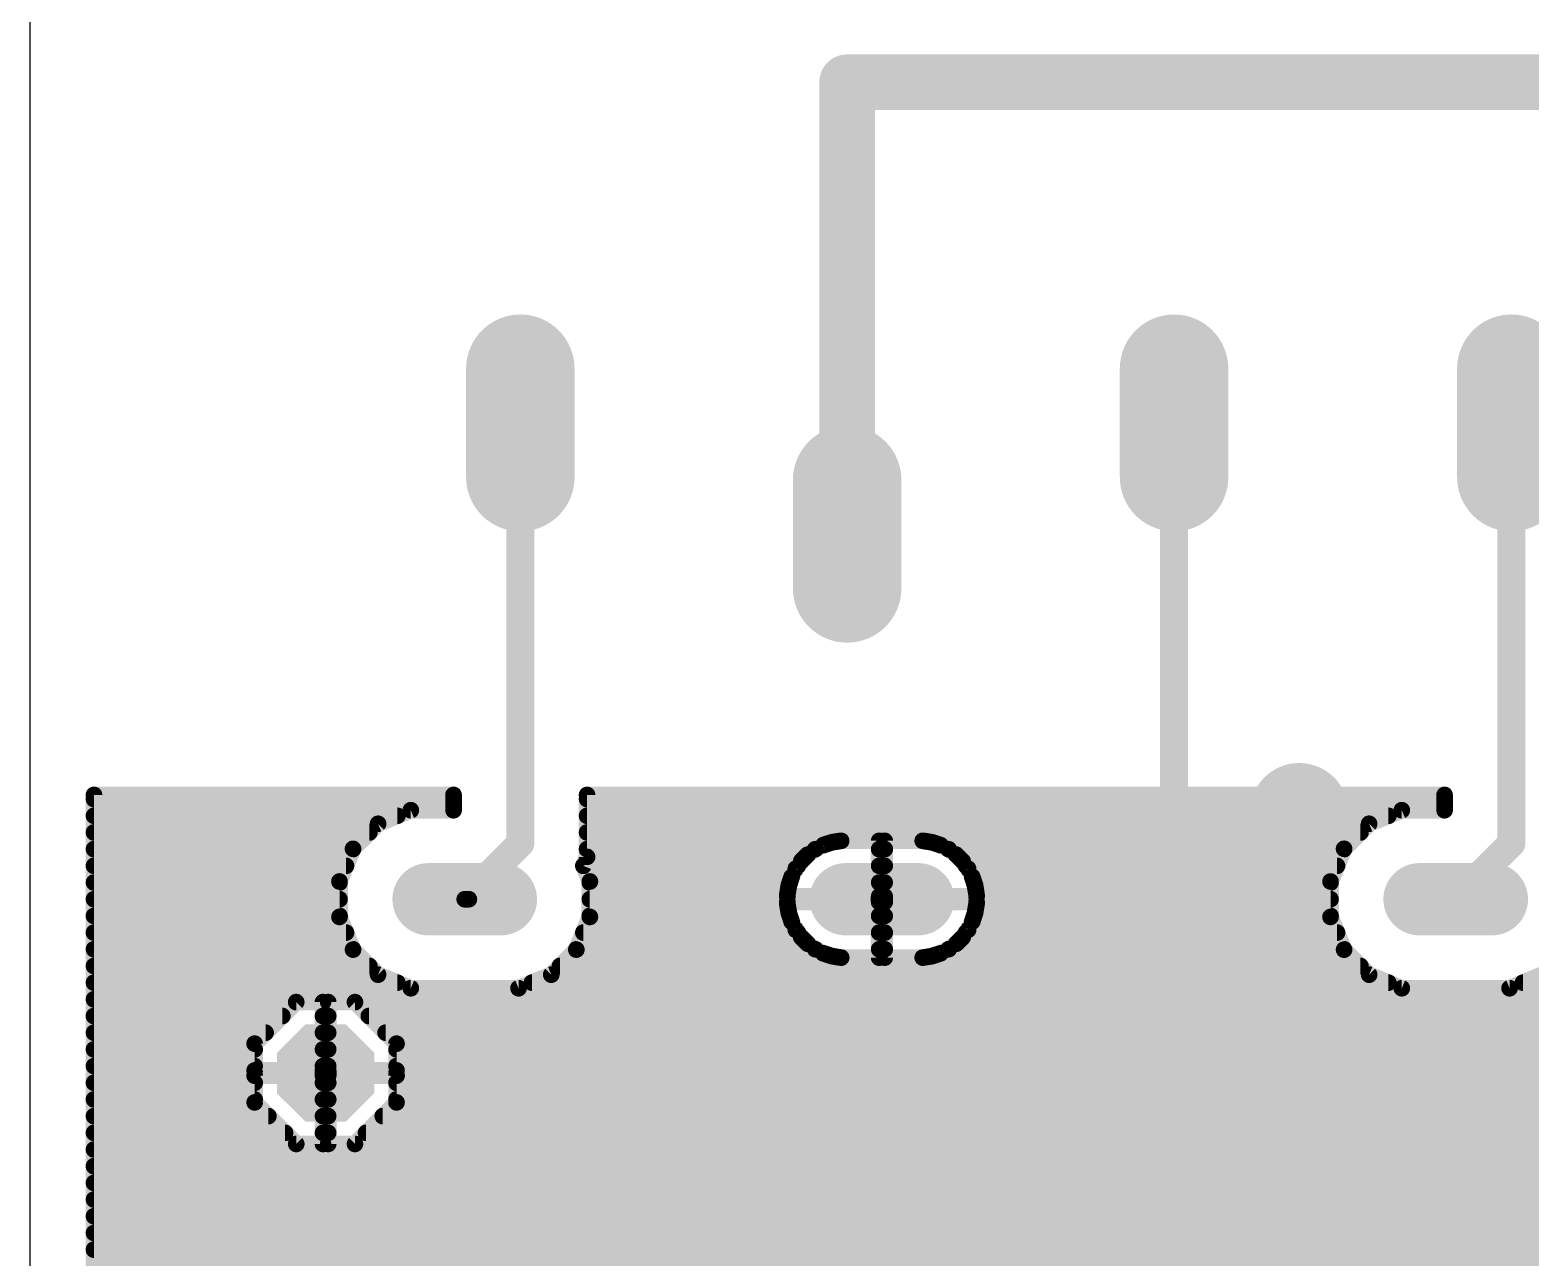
# Model space of a CAD drawing. Header units: millimetres. Extents: x 0 to 653, y 0 to 287.
# Drawn here: x 0 to 27.41, y 145.1 to 167.53 of the extents above; entities that cross this region are included whole.
import ezdxf

# ---------------------------------------------------------------- set-up
doc = ezdxf.new("R2010")
doc.units = ezdxf.units.MM
for name, color, linetype in [('16', 7, 'Continuous'), ('17', 7, 'Continuous'), ('18', 7, 'Continuous'), ('20', 7, 'Continuous')]:
    doc.layers.add(name, color=color, linetype=linetype)

# ---------------------------------------------------------------- blocks, each defined once
blk = doc.blocks.new('LONGP100')
at = {"const_width": 1}
blk.add_lwpolyline([(-0.5, 0), (0.5, 0)], dxfattribs=at)
at = {"const_width": 0.5}
for points in [[(-0.5, 0.25, 1), (-0.5, -0.25)], [(0.5, -0.25, 1), (0.5, 0.25)]]:
    blk.add_lwpolyline(points, format="xyb", dxfattribs=at)
blk = doc.blocks.new('OCTAGONP')
at = {"const_width": 0.5}
blk.add_lwpolyline([(-0.25, -0.1036), (-0.25, 0.1036), (-0.1036, 0.25), (0.1036, 0.25), (0.25, 0.1036), (0.25, -0.1036), (0.1036, -0.25), (-0.1036, -0.25), (-0.25, -0.1036), (-0.25, 0.1036)], dxfattribs=at)
blk = doc.blocks.new('ROUNDV')
at = {"const_width": 0.5}
blk.add_lwpolyline([(0, -0.25, 1), (0, 0.25, 1), (0, -0.25)], format="xyb", dxfattribs=at)

msp = doc.modelspace()

# ---------------------------------------------------------------- linework, layer by layer
at = {"layer": '16'}
for points, const_width in [([(14.922, 158.318), (14.922, 166.573)], 1.016), ([(14.922, 166.573), (33.02, 166.573)], 1.016), ([(8.954, 160.35), (8.954, 152.666)], 0.508), ([(20.892, 160.35), (20.892, 152.92)], 0.508), ([(27.051, 160.35), (27.051, 152.666)], 0.508), ([(7.734, 153.555), (1.168, 153.555)], 0.305), ([(1.168, 153.555), (1.168, 99.415)], 0.305), ([(1.168, 153.479), (7.734, 153.479)], 0.305), ([(7.734, 153.276), (7.734, 153.555)], 0.305), ([(25.832, 153.555), (10.173, 153.555)], 0.305), ([(10.173, 153.555), (10.173, 152.424)], 0.305), ([(10.173, 153.479), (25.832, 153.479)], 0.305), ([(25.832, 153.276), (25.832, 153.555)], 0.305), ([(1.168, 153.174), (6.708, 153.174)], 0.305), ([(6.356, 153.028), (6.954, 153.276)], 0.305), ([(6.954, 153.276), (7.734, 153.276)], 0.305), ([(10.173, 153.174), (24.806, 153.174)], 0.305), ([(24.454, 153.028), (25.051, 153.276)], 0.305), ([(25.051, 153.276), (25.832, 153.276)], 0.305), ([(1.168, 152.869), (6.197, 152.869)], 0.305), ([(5.899, 152.571), (6.356, 153.028)], 0.305), ([(10.173, 152.869), (24.295, 152.869)], 0.305), ([(23.997, 152.571), (24.454, 153.028)], 0.305), ([(1.168, 152.565), (5.896, 152.565)], 0.305), ([(5.652, 151.974), (5.899, 152.571)], 0.305), ([(8.954, 152.666), (7.938, 151.65)], 0.508), ([(10.173, 152.565), (14.342, 152.565)], 0.305), ([(14.202, 152.464), (14.338, 152.563)], 0.305), ([(14.338, 152.563), (14.488, 152.639)], 0.305), ([(14.488, 152.639), (14.647, 152.691)], 0.305), ([(14.647, 152.691), (14.813, 152.717)], 0.305), ([(14.813, 152.717), (15.507, 152.717)], 0.305), ([(15.507, 152.717), (15.507, 151.701)], 0.305), ([(15.507, 152.565), (15.608, 152.565)], 0.305), ([(15.608, 151.701), (15.608, 152.717)], 0.305), ([(15.608, 152.717), (16.302, 152.717)], 0.305), ([(16.302, 152.717), (16.468, 152.691)], 0.305), ([(16.468, 152.691), (16.627, 152.639)], 0.305), ([(16.627, 152.639), (16.777, 152.563)], 0.305), ([(16.773, 152.565), (23.994, 152.565)], 0.305), ([(16.777, 152.563), (16.913, 152.464)], 0.305), ([(23.749, 151.974), (23.997, 152.571)], 0.305), ([(27.051, 152.666), (26.035, 151.65)], 0.508), ([(1.168, 152.26), (5.77, 152.26)], 0.305), ([(10.173, 152.424), (10.105, 152.26)], 0.305), ([(10.105, 152.26), (10.223, 151.974)], 0.305), ([(10.105, 152.26), (14.021, 152.26)], 0.305), ([(13.985, 152.209), (14.083, 152.345)], 0.305), ([(14.083, 152.345), (14.202, 152.464)], 0.305), ([(15.507, 152.26), (15.608, 152.26)], 0.305), ([(16.913, 152.464), (17.032, 152.345)], 0.305), ([(17.032, 152.345), (17.13, 152.209)], 0.305), ([(17.094, 152.26), (23.868, 152.26)], 0.305), ([(5.652, 151.327), (5.652, 151.974)], 0.305), ([(10.223, 151.974), (10.223, 151.327)], 0.305), ([(13.857, 151.9), (13.909, 152.06)], 0.305), ([(13.909, 152.06), (13.985, 152.209)], 0.305), ([(17.13, 152.209), (17.206, 152.06)], 0.305), ([(17.206, 152.06), (17.258, 151.9)], 0.305), ([(23.749, 151.327), (23.749, 151.974)], 0.305), ([(1.168, 151.955), (5.652, 151.955)], 0.305), ([(10.223, 151.955), (13.874, 151.955)], 0.305), ([(13.83, 151.734), (13.857, 151.9)], 0.305), ([(13.83, 151.701), (13.83, 151.734)], 0.305), ([(15.507, 151.701), (13.83, 151.701)], 0.305), ([(15.507, 151.955), (15.608, 151.955)], 0.305), ([(15.507, 151.599), (15.507, 151.701)], 0.305), ([(15.507, 151.701), (15.608, 151.701)], 0.305), ([(17.285, 151.701), (15.608, 151.701)], 0.305), ([(15.608, 151.701), (15.608, 151.599)], 0.305), ([(17.241, 151.955), (23.749, 151.955)], 0.305), ([(17.258, 151.9), (17.285, 151.734)], 0.305), ([(17.285, 151.734), (17.285, 151.701)], 0.305), ([(1.168, 151.65), (5.652, 151.65)], 0.305), ([(7.938, 151.65), (8.014, 151.65)], 0.305), ([(10.223, 151.65), (15.507, 151.65)], 0.305), ([(13.83, 151.566), (13.83, 151.599)], 0.305), ([(13.83, 151.599), (15.507, 151.599)], 0.305), ([(13.857, 151.4), (13.83, 151.566)], 0.305), ([(15.608, 151.599), (15.507, 151.599)], 0.305), ([(15.507, 151.599), (15.507, 150.583)], 0.305), ([(15.608, 151.65), (23.749, 151.65)], 0.305), ([(15.608, 151.599), (17.285, 151.599)], 0.305), ([(15.608, 150.583), (15.608, 151.599)], 0.305), ([(17.285, 151.566), (17.258, 151.4)], 0.305), ([(17.285, 151.599), (17.285, 151.566)], 0.305), ([(1.168, 151.345), (5.652, 151.345)], 0.305), ([(5.899, 150.729), (5.652, 151.327)], 0.305), ([(10.223, 151.327), (9.976, 150.729)], 0.305), ([(10.223, 151.345), (13.874, 151.345)], 0.305), ([(13.909, 151.241), (13.857, 151.4)], 0.305), ([(13.985, 151.091), (13.909, 151.241)], 0.305), ([(15.507, 151.345), (15.608, 151.345)], 0.305), ([(17.206, 151.241), (17.13, 151.091)], 0.305), ([(17.258, 151.4), (17.206, 151.241)], 0.305), ([(17.241, 151.345), (23.749, 151.345)], 0.305), ([(23.997, 150.729), (23.749, 151.327)], 0.305), ([(1.168, 151.041), (5.77, 151.041)], 0.305), ([(10.105, 151.041), (14.021, 151.041)], 0.305), ([(14.083, 150.955), (13.985, 151.091)], 0.305), ([(14.202, 150.836), (14.083, 150.955)], 0.305), ([(15.507, 151.041), (15.608, 151.041)], 0.305), ([(17.032, 150.955), (16.913, 150.836)], 0.305), ([(17.13, 151.091), (17.032, 150.955)], 0.305), ([(17.094, 151.041), (23.868, 151.041)], 0.305), ([(1.168, 150.736), (5.896, 150.736)], 0.305), ([(6.356, 150.272), (5.899, 150.729)], 0.305), ([(9.976, 150.729), (9.519, 150.272)], 0.305), ([(9.979, 150.736), (14.342, 150.736)], 0.305), ([(14.338, 150.738), (14.202, 150.836)], 0.305), ([(14.488, 150.662), (14.338, 150.738)], 0.305), ([(14.647, 150.61), (14.488, 150.662)], 0.305), ([(14.813, 150.583), (14.647, 150.61)], 0.305), ([(15.507, 150.736), (15.608, 150.736)], 0.305), ([(16.468, 150.61), (16.302, 150.583)], 0.305), ([(16.627, 150.662), (16.468, 150.61)], 0.305), ([(16.777, 150.738), (16.627, 150.662)], 0.305), ([(16.773, 150.736), (23.994, 150.736)], 0.305), ([(16.913, 150.836), (16.777, 150.738)], 0.305), ([(24.454, 150.272), (23.997, 150.729)], 0.305), ([(1.168, 150.431), (6.197, 150.431)], 0.305), ([(9.678, 150.431), (24.295, 150.431)], 0.305), ([(15.507, 150.583), (14.813, 150.583)], 0.305), ([(16.302, 150.583), (15.608, 150.583)], 0.305), ([(1.168, 150.126), (6.708, 150.126)], 0.305), ([(6.954, 150.025), (6.356, 150.272)], 0.305), ([(9.519, 150.272), (8.921, 150.025)], 0.305), ([(9.166, 150.126), (24.806, 150.126)], 0.305), ([(25.051, 150.025), (24.454, 150.272)], 0.305), ([(27.616, 150.272), (27.019, 150.025)], 0.305), ([(27.264, 150.126), (42.904, 150.126)], 0.305), ([(1.168, 149.821), (167.958, 149.821)], 0.305), ([(8.921, 150.025), (6.954, 150.025)], 0.305), ([(27.019, 150.025), (25.051, 150.025)], 0.305), ([(1.168, 149.517), (4.607, 149.517)], 0.305), ([(4.102, 149.012), (4.861, 149.771)], 0.305), ([(4.861, 149.771), (5.35, 149.771)], 0.305), ([(5.35, 149.771), (5.35, 148.523)], 0.305), ([(5.35, 149.517), (5.445, 149.517)], 0.305), ([(5.445, 148.523), (5.445, 149.771)], 0.305), ([(5.445, 149.771), (5.934, 149.771)], 0.305), ([(5.934, 149.771), (6.693, 149.012)], 0.305), ([(6.188, 149.517), (167.958, 149.517)], 0.305), ([(1.168, 149.212), (4.302, 149.212)], 0.305), ([(4.102, 148.523), (4.102, 149.012)], 0.305), ([(5.35, 149.212), (5.445, 149.212)], 0.305), ([(6.493, 149.212), (167.958, 149.212)], 0.305), ([(6.693, 149.012), (6.693, 148.523)], 0.305), ([(1.168, 148.907), (4.102, 148.907)], 0.305), ([(5.35, 148.907), (5.445, 148.907)], 0.305), ([(6.693, 148.907), (167.958, 148.907)], 0.305), ([(1.168, 148.602), (4.102, 148.602)], 0.305), ([(5.35, 148.523), (4.102, 148.523)], 0.305), ([(4.102, 147.939), (4.102, 148.428)], 0.305), ([(4.102, 148.428), (5.35, 148.428)], 0.305), ([(5.35, 148.602), (5.445, 148.602)], 0.305), ([(5.35, 148.523), (5.445, 148.523)], 0.305), ([(5.35, 148.428), (5.35, 148.523)], 0.305), ([(5.445, 148.428), (5.35, 148.428)], 0.305), ([(5.35, 148.428), (5.35, 147.18)], 0.305), ([(6.693, 148.523), (5.445, 148.523)], 0.305), ([(5.445, 148.523), (5.445, 148.428)], 0.305), ([(5.445, 148.428), (6.693, 148.428)], 0.305), ([(5.445, 147.18), (5.445, 148.428)], 0.305), ([(6.693, 148.602), (167.958, 148.602)], 0.305), ([(6.693, 148.428), (6.693, 147.939)], 0.305), ([(1.168, 148.297), (4.102, 148.297)], 0.305), ([(5.35, 148.297), (5.445, 148.297)], 0.305), ([(6.693, 148.297), (167.958, 148.297)], 0.305), ([(1.168, 147.993), (4.102, 147.993)], 0.305), ([(4.861, 147.18), (4.102, 147.939)], 0.305), ([(5.35, 147.993), (5.445, 147.993)], 0.305), ([(6.693, 147.939), (5.934, 147.18)], 0.305), ([(6.693, 147.993), (167.958, 147.993)], 0.305), ([(1.168, 147.688), (4.353, 147.688)], 0.305), ([(5.35, 147.688), (5.445, 147.688)], 0.305), ([(6.442, 147.688), (167.958, 147.688)], 0.305), ([(1.168, 147.383), (4.658, 147.383)], 0.305), ([(5.35, 147.383), (5.445, 147.383)], 0.305), ([(6.137, 147.383), (167.958, 147.383)], 0.305), ([(1.168, 147.078), (167.958, 147.078)], 0.305), ([(5.35, 147.18), (4.861, 147.18)], 0.305), ([(5.934, 147.18), (5.445, 147.18)], 0.305), ([(1.168, 146.773), (167.958, 146.773)], 0.305), ([(1.168, 146.469), (167.958, 146.469)], 0.305), ([(1.168, 146.164), (167.958, 146.164)], 0.305), ([(1.168, 145.859), (167.958, 145.859)], 0.305), ([(1.168, 145.554), (167.958, 145.554)], 0.305), ([(1.168, 145.249), (167.958, 145.249)], 0.305), ([(1.168, 144.945), (167.958, 144.945)], 0.305)]:
    msp.add_lwpolyline(points, dxfattribs=dict(at, const_width=const_width))
for points, const_width in [([(14.668, 166.573, -1), (15.177, 166.573)], 0.508), ([(14.922, 166.319, -1), (14.922, 166.827)], 0.508), ([(8.826, 160.35, -1), (9.081, 160.35)], 0.254), ([(20.765, 160.35, -1), (21.018, 160.35)], 0.254), ([(26.924, 160.35, -1), (27.178, 160.35)], 0.254), ([(15.177, 158.318, -1), (14.668, 158.318)], 0.508), ([(1.168, 153.479, -1), (1.168, 153.631)], 0.152), ([(1.092, 153.555, -1), (1.245, 153.555)], 0.152), ([(1.168, 153.403, -1), (1.168, 153.555)], 0.152), ([(7.658, 153.555, -1), (7.811, 153.555)], 0.152), ([(7.734, 153.631, -1), (7.734, 153.479)], 0.152), ([(7.734, 153.555, -1), (7.734, 153.403)], 0.152), ([(10.173, 153.479, -1), (10.173, 153.631)], 0.152), ([(10.097, 153.555, -1), (10.249, 153.555)], 0.152), ([(10.173, 153.403, -1), (10.173, 153.555)], 0.152), ([(25.756, 153.555, -1), (25.908, 153.555)], 0.152), ([(25.832, 153.631, -1), (25.832, 153.479)], 0.152), ([(25.832, 153.555, -1), (25.832, 153.403)], 0.152), ([(1.168, 153.098, -1), (1.168, 153.25)], 0.152), ([(6.708, 153.25, -1), (6.708, 153.098)], 0.152), ([(6.954, 153.2, -1), (6.954, 153.352)], 0.152), ([(6.925, 153.346, -1), (6.983, 153.205)], 0.152), ([(7.811, 153.276, -1), (7.658, 153.276)], 0.152), ([(7.734, 153.352, -1), (7.734, 153.2)], 0.152), ([(10.173, 153.098, -1), (10.173, 153.25)], 0.152), ([(24.806, 153.25, -1), (24.806, 153.098)], 0.152), ([(25.051, 153.2, -1), (25.051, 153.352)], 0.152), ([(25.022, 153.346, -1), (25.08, 153.205)], 0.152), ([(25.908, 153.276, -1), (25.756, 153.276)], 0.152), ([(25.832, 153.352, -1), (25.832, 153.2)], 0.152), ([(1.168, 152.793, -1), (1.168, 152.946)], 0.152), ([(6.197, 152.946, -1), (6.197, 152.793)], 0.152), ([(6.385, 152.958, -1), (6.327, 153.099)], 0.152), ([(6.302, 153.082, -1), (6.41, 152.974)], 0.152), ([(10.173, 152.793, -1), (10.173, 152.946)], 0.152), ([(21.018, 152.92, -1), (20.765, 152.92)], 0.254), ([(24.295, 152.946, -1), (24.295, 152.793)], 0.152), ([(24.483, 152.958, -1), (24.425, 153.099)], 0.152), ([(24.4, 153.082, -1), (24.508, 152.974)], 0.152), ([(1.168, 152.488, -1), (1.168, 152.641)], 0.152), ([(5.953, 152.517, -1), (5.845, 152.625)], 0.152), ([(5.829, 152.6, -1), (5.969, 152.542)], 0.152), ([(5.896, 152.641, -1), (5.896, 152.488)], 0.152), ([(9.081, 152.666, -1), (8.826, 152.666)], 0.254), ([(8.864, 152.756, -1), (9.043, 152.576)], 0.254), ([(10.173, 152.488, -1), (10.173, 152.641)], 0.152), ([(14.373, 152.495, -1), (14.303, 152.63)], 0.152), ([(14.293, 152.624, -1), (14.383, 152.501)], 0.152), ([(14.342, 152.641, -1), (14.342, 152.488)], 0.152), ([(14.511, 152.566, -1), (14.464, 152.711)], 0.152), ([(14.453, 152.707, -1), (14.522, 152.571)], 0.152), ([(14.659, 152.615, -1), (14.635, 152.766)], 0.152), ([(14.624, 152.763, -1), (14.671, 152.618)], 0.152), ([(14.813, 152.641, -1), (14.813, 152.793)], 0.152), ([(14.801, 152.792, -1), (14.825, 152.642)], 0.152), ([(15.431, 152.717, -1), (15.583, 152.717)], 0.152), ([(15.507, 152.488, -1), (15.507, 152.641)], 0.152), ([(15.507, 152.793, -1), (15.507, 152.641)], 0.152), ([(15.532, 152.717, -1), (15.684, 152.717)], 0.152), ([(15.608, 152.641, -1), (15.608, 152.793)], 0.152), ([(15.608, 152.641, -1), (15.608, 152.488)], 0.152), ([(16.29, 152.642, -1), (16.314, 152.792)], 0.152), ([(16.302, 152.793, -1), (16.302, 152.641)], 0.152), ([(16.444, 152.618, -1), (16.491, 152.763)], 0.152), ([(16.48, 152.766, -1), (16.456, 152.615)], 0.152), ([(16.593, 152.571, -1), (16.662, 152.707)], 0.152), ([(16.651, 152.711, -1), (16.604, 152.566)], 0.152), ([(16.773, 152.488, -1), (16.773, 152.641)], 0.152), ([(16.732, 152.501, -1), (16.822, 152.624)], 0.152), ([(16.812, 152.63, -1), (16.742, 152.495)], 0.152), ([(24.05, 152.517, -1), (23.943, 152.625)], 0.152), ([(23.926, 152.6, -1), (24.067, 152.542)], 0.152), ([(23.994, 152.641, -1), (23.994, 152.488)], 0.152), ([(27.178, 152.666, -1), (26.924, 152.666)], 0.254), ([(26.961, 152.756, -1), (27.141, 152.576)], 0.254), ([(1.168, 152.184, -1), (1.168, 152.336)], 0.152), ([(5.77, 152.336, -1), (5.77, 152.184)], 0.152), ([(10.105, 152.184, -1), (10.105, 152.336)], 0.152), ([(10.034, 152.231, -1), (10.175, 152.289)], 0.152), ([(10.249, 152.424, -1), (10.097, 152.424)], 0.152), ([(10.102, 152.453, -1), (10.243, 152.394)], 0.152), ([(14.137, 152.291, -1), (14.03, 152.399)], 0.152), ([(14.021, 152.336, -1), (14.021, 152.184)], 0.152), ([(14.022, 152.39, -1), (14.145, 152.3)], 0.152), ([(14.247, 152.402, -1), (14.157, 152.526)], 0.152), ([(14.148, 152.518, -1), (14.256, 152.41)], 0.152), ([(15.507, 152.184, -1), (15.507, 152.336)], 0.152), ([(15.608, 152.336, -1), (15.608, 152.184)], 0.152), ([(16.859, 152.41, -1), (16.967, 152.518)], 0.152), ([(16.958, 152.526, -1), (16.868, 152.402)], 0.152), ([(16.97, 152.3, -1), (17.093, 152.39)], 0.152), ([(17.085, 152.399, -1), (16.978, 152.291)], 0.152), ([(17.094, 152.184, -1), (17.094, 152.336)], 0.152), ([(23.868, 152.336, -1), (23.868, 152.184)], 0.152), ([(5.575, 151.974, -1), (5.728, 151.974)], 0.152), ([(10.175, 152.231, -1), (10.034, 152.289)], 0.152), ([(10.147, 151.974, -1), (10.3, 151.974)], 0.152), ([(13.976, 152.025, -1), (13.841, 152.094)], 0.152), ([(13.836, 152.083, -1), (13.981, 152.036)], 0.152), ([(14.046, 152.164, -1), (13.923, 152.254)], 0.152), ([(13.917, 152.244, -1), (14.053, 152.175)], 0.152), ([(17.062, 152.175, -1), (17.198, 152.244)], 0.152), ([(17.192, 152.254, -1), (17.069, 152.164)], 0.152), ([(17.134, 152.036, -1), (17.279, 152.083)], 0.152), ([(17.274, 152.094, -1), (17.139, 152.025)], 0.152), ([(23.673, 151.974, -1), (23.825, 151.974)], 0.152), ([(1.168, 151.879, -1), (1.168, 152.031)], 0.152), ([(5.722, 151.944, -1), (5.581, 152.003)], 0.152), ([(5.652, 152.031, -1), (5.652, 151.879)], 0.152), ([(8.027, 151.56, -1), (7.848, 151.74)], 0.254), ([(10.223, 151.879, -1), (10.223, 152.031)], 0.152), ([(10.294, 152.003, -1), (10.153, 151.944)], 0.152), ([(13.754, 151.734, -1), (13.906, 151.734)], 0.152), ([(13.83, 151.625, -1), (13.83, 151.777)], 0.152), ([(13.929, 151.876, -1), (13.784, 151.924)], 0.152), ([(13.781, 151.912, -1), (13.932, 151.888)], 0.152), ([(13.874, 152.031, -1), (13.874, 151.879)], 0.152), ([(15.507, 151.879, -1), (15.507, 152.031)], 0.152), ([(15.431, 151.701, -1), (15.583, 151.701)], 0.152), ([(15.507, 151.625, -1), (15.507, 151.777)], 0.152), ([(15.507, 151.777, -1), (15.507, 151.625)], 0.152), ([(15.608, 151.625, -1), (15.608, 151.777)], 0.152), ([(15.532, 151.701, -1), (15.684, 151.701)], 0.152), ([(15.608, 152.031, -1), (15.608, 151.879)], 0.152), ([(15.608, 151.777, -1), (15.608, 151.625)], 0.152), ([(17.241, 151.879, -1), (17.241, 152.031)], 0.152), ([(17.183, 151.888, -1), (17.334, 151.912)], 0.152), ([(17.331, 151.924, -1), (17.186, 151.876)], 0.152), ([(17.209, 151.734, -1), (17.361, 151.734)], 0.152), ([(17.285, 151.777, -1), (17.285, 151.625)], 0.152), ([(23.819, 151.944, -1), (23.679, 152.003)], 0.152), ([(23.749, 152.031, -1), (23.749, 151.879)], 0.152), ([(26.125, 151.56, -1), (25.945, 151.74)], 0.254), ([(1.168, 151.574, -1), (1.168, 151.726)], 0.152), ([(5.652, 151.726, -1), (5.652, 151.574)], 0.152), ([(7.938, 151.574, -1), (7.938, 151.726)], 0.152), ([(8.014, 151.726, -1), (8.014, 151.574)], 0.152), ([(10.223, 151.574, -1), (10.223, 151.726)], 0.152), ([(13.906, 151.722, -1), (13.755, 151.746)], 0.152), ([(13.906, 151.701, -1), (13.754, 151.701)], 0.152), ([(13.754, 151.599, -1), (13.906, 151.599)], 0.152), ([(13.83, 151.523, -1), (13.83, 151.676)], 0.152), ([(13.755, 151.554, -1), (13.906, 151.578)], 0.152), ([(13.906, 151.566, -1), (13.754, 151.566)], 0.152), ([(15.583, 151.701, -1), (15.431, 151.701)], 0.152), ([(15.507, 151.523, -1), (15.507, 151.676)], 0.152), ([(15.431, 151.599, -1), (15.583, 151.599)], 0.152), ([(15.583, 151.599, -1), (15.431, 151.599)], 0.152), ([(15.507, 151.726, -1), (15.507, 151.574)], 0.152), ([(15.507, 151.676, -1), (15.507, 151.523)], 0.152), ([(15.608, 151.574, -1), (15.608, 151.726)], 0.152), ([(15.684, 151.701, -1), (15.532, 151.701)], 0.152), ([(15.608, 151.523, -1), (15.608, 151.676)], 0.152), ([(15.532, 151.599, -1), (15.684, 151.599)], 0.152), ([(15.684, 151.599, -1), (15.532, 151.599)], 0.152), ([(15.608, 151.676, -1), (15.608, 151.523)], 0.152), ([(17.361, 151.701, -1), (17.209, 151.701)], 0.152), ([(17.209, 151.599, -1), (17.361, 151.599)], 0.152), ([(17.361, 151.566, -1), (17.209, 151.566)], 0.152), ([(17.36, 151.746, -1), (17.209, 151.722)], 0.152), ([(17.209, 151.578, -1), (17.36, 151.554)], 0.152), ([(17.285, 151.676, -1), (17.285, 151.523)], 0.152), ([(23.749, 151.726, -1), (23.749, 151.574)], 0.152), ([(1.168, 151.269, -1), (1.168, 151.422)], 0.152), ([(5.581, 151.298, -1), (5.722, 151.356)], 0.152), ([(5.728, 151.327, -1), (5.575, 151.327)], 0.152), ([(5.652, 151.422, -1), (5.652, 151.269)], 0.152), ([(10.223, 151.269, -1), (10.223, 151.422)], 0.152), ([(10.3, 151.327, -1), (10.147, 151.327)], 0.152), ([(10.153, 151.356, -1), (10.294, 151.298)], 0.152), ([(13.784, 151.377, -1), (13.929, 151.424)], 0.152), ([(13.932, 151.412, -1), (13.781, 151.388)], 0.152), ([(13.841, 151.206, -1), (13.976, 151.275)], 0.152), ([(13.981, 151.264, -1), (13.836, 151.217)], 0.152), ([(13.874, 151.422, -1), (13.874, 151.269)], 0.152), ([(15.507, 151.269, -1), (15.507, 151.422)], 0.152), ([(15.608, 151.422, -1), (15.608, 151.269)], 0.152), ([(17.279, 151.217, -1), (17.134, 151.264)], 0.152), ([(17.139, 151.275, -1), (17.274, 151.206)], 0.152), ([(17.241, 151.269, -1), (17.241, 151.422)], 0.152), ([(17.334, 151.388, -1), (17.183, 151.412)], 0.152), ([(17.186, 151.424, -1), (17.331, 151.377)], 0.152), ([(23.679, 151.298, -1), (23.819, 151.356)], 0.152), ([(23.825, 151.327, -1), (23.673, 151.327)], 0.152), ([(23.749, 151.422, -1), (23.749, 151.269)], 0.152), ([(1.168, 150.964, -1), (1.168, 151.117)], 0.152), ([(5.77, 151.117, -1), (5.77, 150.964)], 0.152), ([(10.105, 150.964, -1), (10.105, 151.117)], 0.152), ([(13.923, 151.046, -1), (14.046, 151.136)], 0.152), ([(14.053, 151.126, -1), (13.917, 151.056)], 0.152), ([(14.03, 150.901, -1), (14.137, 151.009)], 0.152), ([(14.021, 151.117, -1), (14.021, 150.964)], 0.152), ([(14.145, 151, -1), (14.022, 150.91)], 0.152), ([(15.507, 150.964, -1), (15.507, 151.117)], 0.152), ([(15.608, 151.117, -1), (15.608, 150.964)], 0.152), ([(17.093, 150.91, -1), (16.97, 151)], 0.152), ([(16.978, 151.009, -1), (17.085, 150.901)], 0.152), ([(17.094, 150.964, -1), (17.094, 151.117)], 0.152), ([(17.198, 151.056, -1), (17.062, 151.126)], 0.152), ([(17.069, 151.136, -1), (17.192, 151.046)], 0.152), ([(23.868, 151.117, -1), (23.868, 150.964)], 0.152), ([(1.168, 150.66, -1), (1.168, 150.812)], 0.152), ([(5.845, 150.675, -1), (5.953, 150.783)], 0.152), ([(5.969, 150.758, -1), (5.829, 150.7)], 0.152), ([(5.896, 150.812, -1), (5.896, 150.66)], 0.152), ([(10.046, 150.7, -1), (9.906, 150.758)], 0.152), ([(9.979, 150.66, -1), (9.979, 150.812)], 0.152), ([(9.922, 150.783, -1), (10.03, 150.675)], 0.152), ([(14.157, 150.775, -1), (14.247, 150.898)], 0.152), ([(14.256, 150.89, -1), (14.148, 150.783)], 0.152), ([(14.303, 150.67, -1), (14.373, 150.806)], 0.152), ([(14.383, 150.799, -1), (14.293, 150.676)], 0.152), ([(14.342, 150.812, -1), (14.342, 150.66)], 0.152), ([(14.464, 150.589, -1), (14.511, 150.734)], 0.152), ([(14.522, 150.729, -1), (14.453, 150.594)], 0.152), ([(14.635, 150.534, -1), (14.659, 150.685)], 0.152), ([(14.671, 150.682, -1), (14.624, 150.537)], 0.152), ([(15.507, 150.66, -1), (15.507, 150.812)], 0.152), ([(15.608, 150.812, -1), (15.608, 150.66)], 0.152), ([(16.491, 150.537, -1), (16.444, 150.682)], 0.152), ([(16.456, 150.685, -1), (16.48, 150.534)], 0.152), ([(16.662, 150.594, -1), (16.593, 150.729)], 0.152), ([(16.604, 150.734, -1), (16.651, 150.589)], 0.152), ([(16.773, 150.66, -1), (16.773, 150.812)], 0.152), ([(16.822, 150.676, -1), (16.732, 150.799)], 0.152), ([(16.742, 150.806, -1), (16.812, 150.67)], 0.152), ([(16.967, 150.783, -1), (16.859, 150.89)], 0.152), ([(16.868, 150.898, -1), (16.958, 150.775)], 0.152), ([(23.943, 150.675, -1), (24.05, 150.783)], 0.152), ([(24.067, 150.758, -1), (23.926, 150.7)], 0.152), ([(23.994, 150.812, -1), (23.994, 150.66)], 0.152), ([(1.168, 150.355, -1), (1.168, 150.507)], 0.152), ([(6.197, 150.507, -1), (6.197, 150.355)], 0.152), ([(9.678, 150.355, -1), (9.678, 150.507)], 0.152), ([(14.813, 150.507, -1), (14.813, 150.66)], 0.152), ([(14.825, 150.659, -1), (14.801, 150.508)], 0.152), ([(15.583, 150.583, -1), (15.431, 150.583)], 0.152), ([(15.507, 150.66, -1), (15.507, 150.507)], 0.152), ([(15.608, 150.507, -1), (15.608, 150.66)], 0.152), ([(15.684, 150.583, -1), (15.532, 150.583)], 0.152), ([(16.314, 150.508, -1), (16.29, 150.659)], 0.152), ([(16.302, 150.66, -1), (16.302, 150.507)], 0.152), ([(24.295, 150.507, -1), (24.295, 150.355)], 0.152), ([(1.168, 150.05, -1), (1.168, 150.202)], 0.152), ([(6.327, 150.202, -1), (6.385, 150.342)], 0.152), ([(6.41, 150.326, -1), (6.302, 150.218)], 0.152), ([(6.708, 150.202, -1), (6.708, 150.05)], 0.152), ([(9.166, 150.05, -1), (9.166, 150.202)], 0.152), ([(9.573, 150.218, -1), (9.465, 150.326)], 0.152), ([(9.49, 150.342, -1), (9.548, 150.202)], 0.152), ([(24.425, 150.202, -1), (24.483, 150.342)], 0.152), ([(24.508, 150.326, -1), (24.4, 150.218)], 0.152), ([(24.806, 150.202, -1), (24.806, 150.05)], 0.152), ([(27.264, 150.05, -1), (27.264, 150.202)], 0.152), ([(1.168, 149.745, -1), (1.168, 149.898)], 0.152), ([(6.954, 149.948, -1), (6.954, 150.101)], 0.152), ([(6.983, 150.095, -1), (6.925, 149.954)], 0.152), ([(8.95, 149.954, -1), (8.892, 150.095)], 0.152), ([(8.921, 150.101, -1), (8.921, 149.948)], 0.152), ([(25.051, 149.948, -1), (25.051, 150.101)], 0.152), ([(25.08, 150.095, -1), (25.022, 149.954)], 0.152), ([(27.048, 149.954, -1), (26.99, 150.095)], 0.152), ([(27.019, 150.101, -1), (27.019, 149.948)], 0.152), ([(1.168, 149.44, -1), (1.168, 149.593)], 0.152), ([(4.607, 149.593, -1), (4.607, 149.44)], 0.152), ([(4.861, 149.694, -1), (4.861, 149.847)], 0.152), ([(4.807, 149.824, -1), (4.915, 149.717)], 0.152), ([(5.274, 149.771, -1), (5.426, 149.771)], 0.152), ([(5.35, 149.44, -1), (5.35, 149.593)], 0.152), ([(5.35, 149.847, -1), (5.35, 149.694)], 0.152), ([(5.369, 149.771, -1), (5.521, 149.771)], 0.152), ([(5.445, 149.694, -1), (5.445, 149.847)], 0.152), ([(5.445, 149.593, -1), (5.445, 149.44)], 0.152), ([(5.88, 149.717, -1), (5.988, 149.824)], 0.152), ([(5.934, 149.847, -1), (5.934, 149.694)], 0.152), ([(6.188, 149.44, -1), (6.188, 149.593)], 0.152), ([(1.168, 149.136, -1), (1.168, 149.288)], 0.152), ([(4.026, 149.012, -1), (4.178, 149.012)], 0.152), ([(4.156, 148.958, -1), (4.048, 149.066)], 0.152), ([(4.302, 149.288, -1), (4.302, 149.136)], 0.152), ([(5.35, 149.136, -1), (5.35, 149.288)], 0.152), ([(5.445, 149.288, -1), (5.445, 149.136)], 0.152), ([(6.493, 149.136, -1), (6.493, 149.288)], 0.152), ([(6.617, 149.012, -1), (6.769, 149.012)], 0.152), ([(6.747, 149.066, -1), (6.639, 148.958)], 0.152), ([(1.168, 148.831, -1), (1.168, 148.983)], 0.152), ([(4.102, 148.983, -1), (4.102, 148.831)], 0.152), ([(5.35, 148.831, -1), (5.35, 148.983)], 0.152), ([(5.445, 148.983, -1), (5.445, 148.831)], 0.152), ([(6.693, 148.831, -1), (6.693, 148.983)], 0.152), ([(1.168, 148.526, -1), (1.168, 148.678)], 0.152), ([(4.102, 148.447, -1), (4.102, 148.599)], 0.152), ([(4.178, 148.523, -1), (4.026, 148.523)], 0.152), ([(4.026, 148.428, -1), (4.178, 148.428)], 0.152), ([(4.102, 148.351, -1), (4.102, 148.504)], 0.152), ([(4.102, 148.678, -1), (4.102, 148.526)], 0.152), ([(5.35, 148.526, -1), (5.35, 148.678)], 0.152), ([(5.35, 148.447, -1), (5.35, 148.599)], 0.152), ([(5.274, 148.523, -1), (5.426, 148.523)], 0.152), ([(5.426, 148.523, -1), (5.274, 148.523)], 0.152), ([(5.35, 148.351, -1), (5.35, 148.504)], 0.152), ([(5.274, 148.428, -1), (5.426, 148.428)], 0.152), ([(5.35, 148.599, -1), (5.35, 148.447)], 0.152), ([(5.35, 148.504, -1), (5.35, 148.351)], 0.152), ([(5.445, 148.447, -1), (5.445, 148.599)], 0.152), ([(5.369, 148.523, -1), (5.521, 148.523)], 0.152), ([(5.521, 148.523, -1), (5.369, 148.523)], 0.152), ([(5.445, 148.351, -1), (5.445, 148.504)], 0.152), ([(5.369, 148.428, -1), (5.521, 148.428)], 0.152), ([(5.445, 148.678, -1), (5.445, 148.526)], 0.152), ([(5.445, 148.599, -1), (5.445, 148.447)], 0.152), ([(5.445, 148.504, -1), (5.445, 148.351)], 0.152), ([(6.693, 148.526, -1), (6.693, 148.678)], 0.152), ([(6.769, 148.523, -1), (6.617, 148.523)], 0.152), ([(6.617, 148.428, -1), (6.769, 148.428)], 0.152), ([(6.693, 148.599, -1), (6.693, 148.447)], 0.152), ([(6.693, 148.504, -1), (6.693, 148.351)], 0.152), ([(1.168, 148.221, -1), (1.168, 148.374)], 0.152), ([(4.102, 148.374, -1), (4.102, 148.221)], 0.152), ([(5.426, 148.428, -1), (5.274, 148.428)], 0.152), ([(5.35, 148.221, -1), (5.35, 148.374)], 0.152), ([(5.521, 148.428, -1), (5.369, 148.428)], 0.152), ([(5.445, 148.374, -1), (5.445, 148.221)], 0.152), ([(6.693, 148.221, -1), (6.693, 148.374)], 0.152), ([(1.168, 147.916, -1), (1.168, 148.069)], 0.152), ([(4.048, 147.885, -1), (4.156, 147.992)], 0.152), ([(4.178, 147.939, -1), (4.026, 147.939)], 0.152), ([(4.102, 148.069, -1), (4.102, 147.916)], 0.152), ([(5.35, 147.916, -1), (5.35, 148.069)], 0.152), ([(5.445, 148.069, -1), (5.445, 147.916)], 0.152), ([(6.693, 147.916, -1), (6.693, 148.069)], 0.152), ([(6.769, 147.939, -1), (6.617, 147.939)], 0.152), ([(6.639, 147.992, -1), (6.747, 147.885)], 0.152), ([(1.168, 147.612, -1), (1.168, 147.764)], 0.152), ([(4.353, 147.764, -1), (4.353, 147.612)], 0.152), ([(5.35, 147.612, -1), (5.35, 147.764)], 0.152), ([(5.445, 147.764, -1), (5.445, 147.612)], 0.152), ([(6.442, 147.612, -1), (6.442, 147.764)], 0.152), ([(1.168, 147.307, -1), (1.168, 147.459)], 0.152), ([(4.658, 147.459, -1), (4.658, 147.307)], 0.152), ([(5.35, 147.307, -1), (5.35, 147.459)], 0.152), ([(5.445, 147.459, -1), (5.445, 147.307)], 0.152), ([(6.137, 147.307, -1), (6.137, 147.459)], 0.152), ([(1.168, 147.002, -1), (1.168, 147.154)], 0.152), ([(4.861, 147.104, -1), (4.861, 147.256)], 0.152), ([(4.915, 147.234, -1), (4.807, 147.126)], 0.152), ([(5.426, 147.18, -1), (5.274, 147.18)], 0.152), ([(5.35, 147.256, -1), (5.35, 147.104)], 0.152), ([(5.445, 147.104, -1), (5.445, 147.256)], 0.152), ([(5.521, 147.18, -1), (5.369, 147.18)], 0.152), ([(5.988, 147.126, -1), (5.88, 147.234)], 0.152), ([(5.934, 147.256, -1), (5.934, 147.104)], 0.152), ([(1.168, 146.697, -1), (1.168, 146.85)], 0.152), ([(1.168, 146.392, -1), (1.168, 146.545)], 0.152), ([(1.168, 146.088, -1), (1.168, 146.24)], 0.152), ([(1.168, 145.783, -1), (1.168, 145.935)], 0.152), ([(1.168, 145.478, -1), (1.168, 145.63)], 0.152), ([(1.168, 145.173, -1), (1.168, 145.326)], 0.152)]:
    msp.add_lwpolyline(points, format="xyb", dxfattribs=dict(at, const_width=const_width))
at = {"layer": '20'}
msp.add_line((0, 96.1), (0, 189.75), dxfattribs=at)

# ---------------------------------------------------------------- block references
at = {"layer": '17', "rotation": 270}
for name, p, xscale, yscale in [('LONGP100', (8.954, 160.35), -1.9812, 1.9812), ('LONGP100', (8.954, 160.35), -1.9812, 1.9812), ('LONGP100', (20.892, 160.35), -1.9812, 1.9812), ('LONGP100', (20.892, 160.35), -1.9812, 1.9812), ('LONGP100', (27.051, 160.35), -1.9812, 1.9812), ('LONGP100', (27.051, 160.35), -1.9812, 1.9812), ('LONGP100', (14.922, 158.318), -1.9812, 1.9812), ('LONGP100', (14.922, 158.318), -1.9812, 1.9812), ('OCTAGONP', (5.397, 148.475), -1.778, 1.778), ('OCTAGONP', (5.397, 148.475), -1.778, 1.778)]:
    msp.add_blockref(name, p, dxfattribs=dict(at, xscale=xscale, yscale=yscale))
at = {"layer": '17', "xscale": -1.3208, "yscale": 1.3208}
for p in [(7.938, 151.65), (7.938, 151.65), (15.557, 151.65), (15.557, 151.65), (26.035, 151.65), (26.035, 151.65)]:
    msp.add_blockref('LONGP100', p, dxfattribs=at)
at = {"layer": '18', "xscale": -1.8, "yscale": 1.8, "rotation": 180}
msp.add_blockref('ROUNDV', (23.177, 153.238), dxfattribs=at)
msp.add_blockref('ROUNDV', (23.177, 153.238), dxfattribs=at)

doc.saveas('drawing.dxf')
